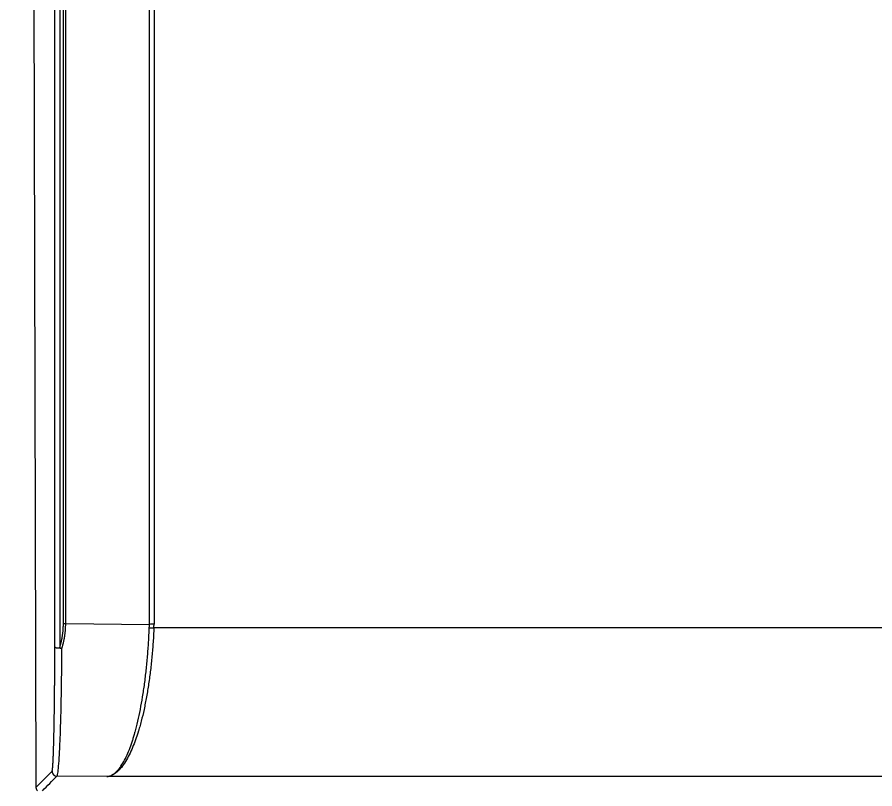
# Model space of a CAD drawing. Header units: millimetres. Extents: x 2433 to 4809, y -10272 to -6912.
# Drawn here: x 2935.1 to 3023.9, y -9217.3 to -9137.4 of the extents above; entities that cross this region are included whole.
import ezdxf

# ---------------------------------------------------------------- set-up
doc = ezdxf.new("R2010")
doc.units = ezdxf.units.MM
doc.layers.add('DIM', color=3, linetype='Continuous', lineweight=13)
doc.styles.add('ARIAL', font='arial.ttf')
doc.dimstyles.get("Standard").update_dxf_attribs({"dimtxt": 15, "dimasz": 15, "dimexe": 0.18, "dimexo": 0.0625, "dimgap": 4, "dimtad": 0, "dimtih": 1, "dimtoh": 1, "dimdec": 1, "dimdsep": 46, "dimtxsty": 'ARIAL', "dimcen": 0, "dimclrd": 3, "dimclre": 3, "dimclrt": 3, "dimadec": 0, "dimazin": 0, "dimtfac": 1, "dimtdec": 1, "dimtofl": 0, "dimtmove": 0, "dimatfit": 3, "dimfxl": 1, "dimtolj": 1, "dimtzin": 0, "dimarcsym": 0})

# ---------------------------------------------------------------- blocks, each defined once
blk = doc.blocks.new('*D48')
at = {"layer": 'Defpoints', "color": 0, "transparency": 16777216}
for p in [(3000.949, -9085.717), (2885.508, -9228.717), (3000.949, -9228.717)]:
    blk.add_point(p, dxfattribs=at)
at = {"layer": 'DIM', "color": 3, "lineweight": -2, "transparency": 16777216}
for p, q in [((3000.887, -9085.717), (2885.328, -9085.717)), ((2885.508, -9103.717), (2885.508, -9143.021)), ((2885.508, -9210.717), (2885.508, -9171.414)), ((3000.887, -9228.717), (2885.328, -9228.717))]:
    blk.add_line(p, q, dxfattribs=at)
at = {"layer": 'DIM', "color": 3, "transparency": 16777216}
for points in [[(2882.508, -9103.717), (2888.508, -9103.717), (2885.508, -9085.717)], [(2882.508, -9210.717), (2888.508, -9210.717), (2885.508, -9228.717)]]:
    blk.add_solid(points, dxfattribs=at)
at = {"layer": 'DIM', "color": 3, "transparency": 16777216, "insert": (2885.508, -9157.217), "char_height": 18, "attachment_point": 5, "style": 'ARIAL'}
blk.add_mtext('\\A1;143', dxfattribs=at)
blk = doc.blocks.new('*D50')
at = {"layer": 'Defpoints', "color": 0, "transparency": 16777216}
for p in [(2947.999, -9060.136), (2821.654, -9238.717), (2962.033, -9238.717)]:
    blk.add_point(p, dxfattribs=at)
at = {"layer": 'DIM', "color": 3, "lineweight": -2, "transparency": 16777216}
for p, q in [((2947.937, -9060.136), (2821.474, -9060.136)), ((2821.654, -9078.136), (2821.654, -9135.236)), ((2821.654, -9220.717), (2821.654, -9163.617)), ((2961.971, -9238.717), (2821.474, -9238.717))]:
    blk.add_line(p, q, dxfattribs=at)
at = {"layer": 'DIM', "color": 3, "transparency": 16777216}
for points in [[(2818.654, -9078.136), (2824.654, -9078.136), (2821.654, -9060.136)], [(2818.654, -9220.717), (2824.654, -9220.717), (2821.654, -9238.717)]]:
    blk.add_solid(points, dxfattribs=at)
at = {"layer": 'DIM', "color": 3, "transparency": 16777216, "insert": (2821.654, -9149.426), "char_height": 18, "attachment_point": 5, "style": 'ARIAL'}
blk.add_mtext('\\A1;178.5', dxfattribs=at)

msp = doc.modelspace()

# ---------------------------------------------------------------- linework, layer by layer
at = {"linetype": 'Continuous', "lineweight": 18}
for p, q in [((2936.713, -9089.75), (2937.034, -9217.208)), ((2938.991, -9202.647), (2938.991, -9107.63))]:
    msp.add_line(p, q, dxfattribs=at)
at = {"linetype": 'Continuous', "lineweight": 13}
for p, q in [((2939.491, -9107.701), (2939.491, -9202.748)), ((2939.871, -9200.237), (2939.871, -9109.4)), ((2940.112, -9200.228), (2940.112, -9109.391)), ((2948.774, -9200.313), (2948.774, -9118.054)), ((2940.112, -9200.228), (2948.774, -9200.313)), ((3242.185, -9200.676), (2949.248, -9200.676)), ((2937.034, -9217.208), (2938.698, -9215.522)), ((2944.378, -9216.071), (2939.198, -9216.021)), ((3443.621, -9216.071), (2944.378, -9216.071))]:
    msp.add_line(p, q, dxfattribs=at)
for centre, major_axis, start_param, end_param in [((2939.871, -9200.165), (-0.5, 0), 1.570796, 2.073426), ((2949.256, -9200.439), (-1, 0), 4.712389, 5.215019)]:
    msp.add_ellipse(centre, major_axis=major_axis, ratio=0.144536, start_param=start_param, end_param=end_param, dxfattribs=at)
at = {"linetype": 'Continuous', "lineweight": 18}
msp.add_ellipse((2937.534, -9217.207), major_axis=(0.351, 0.356), ratio=0.999699, start_param=2.352313, end_param=3.141593, dxfattribs=at)
at = {"linetype": 'Continuous', "lineweight": 13}
for points in [[(2949.256, -9118.036), (2949.256, -9145.456), (2949.256, -9172.875), (2949.256, -9200.295)], [(2937.706, -9217.533), (2938.204, -9217.029), (2938.701, -9216.525), (2939.198, -9216.021)], [(2938.698, -9215.522), (2938.698, -9215.581), (2938.72, -9215.708), (2938.835, -9215.886), (2939.012, -9216), (2939.139, -9216.021), (2939.198, -9216.021)]]:
    msp.add_open_spline(points, degree=3, dxfattribs=at)
at = {"linetype": 'Continuous', "lineweight": 18}
for points, degree in [([(2939.486, -9202.748), (2939.871, -9201.532), (2939.871, -9200.237)], 2), ([(2948.768, -9200.674), (2948.773, -9200.553), (2948.775, -9200.433), (2948.774, -9200.313)], 3)]:
    msp.add_open_spline(points, degree=degree, dxfattribs=at)
at = {"linetype": 'Continuous', "lineweight": 13}
for points, weights in [([(2939.724, -9202.78), (2939.981, -9201.944), (2940.11, -9201.091), (2940.112, -9200.228)], [1.00000005568, 1.00000005377, 1.00000005322, 1.00000005404]), ([(2948.768, -9200.674), (2948.916, -9200.668), (2949.079, -9200.669), (2949.248, -9200.676)], [0.999999999611, 0.979158724185, 0.979158724593, 1.00000000083]), ([(2949.248, -9200.676), (2949.253, -9200.549), (2949.256, -9200.422), (2949.256, -9200.295)], [1.00000000083, 1.00000000084, 1.00000000084, 1.00000000084])]:
    msp.add_rational_spline(points, weights, degree=3, dxfattribs=at)
at = {"linetype": 'Continuous', "lineweight": 18}
for points, degree, knots in [([(2944.378, -9216.071), (2944.541, -9216.06), (2944.702, -9216.011), (2945.014, -9215.852), (2945.166, -9215.741), (2945.459, -9215.468), (2945.6, -9215.306), (2945.87, -9214.942), (2945.998, -9214.74), (2946.243, -9214.305), (2946.358, -9214.073), (2946.577, -9213.587), (2946.68, -9213.334), (2946.874, -9212.816), (2946.964, -9212.551), (2947.092, -9212.15), (2947.133, -9212.015), (2947.193, -9211.814), (2947.222, -9211.713), (2947.256, -9211.595), (2947.272, -9211.536), (2947.281, -9211.507), (2947.285, -9211.492), (2947.287, -9211.485), (2947.288, -9211.481), (2947.288, -9211.479), (2947.288, -9211.478), (2947.289, -9211.478), (2947.289, -9211.478), (2947.289, -9211.477), (2947.289, -9211.477), (2947.39, -9211.113), (2947.487, -9210.733), (2947.672, -9209.943), (2947.76, -9209.534), (2947.926, -9208.691), (2948.005, -9208.258), (2948.15, -9207.371), (2948.218, -9206.917), (2948.343, -9205.995), (2948.4, -9205.525), (2948.503, -9204.575), (2948.549, -9204.095), (2948.63, -9203.126), (2948.665, -9202.638), (2948.724, -9201.657), (2948.749, -9201.166), (2948.768, -9200.674)], 3, [0, 0, 0, 0, 0.0625, 0.0625, 0.125, 0.125, 0.1875, 0.1875, 0.25, 0.25, 0.3125, 0.3125, 0.375, 0.375, 0.4375, 0.4375, 0.46875, 0.46875, 0.484375, 0.492188, 0.496094, 0.498047, 0.499023, 0.499512, 0.499756, 0.499878, 0.499939, 0.499969, 0.499985, 0.499985, 0.5, 0.5, 0.5625, 0.5625, 0.625, 0.625, 0.6875, 0.6875, 0.75, 0.75, 0.8125, 0.8125, 0.875, 0.875, 0.9375, 0.9375, 1, 1, 1, 1]), ([(2949.248, -9200.676), (2949.225, -9201.167), (2949.197, -9201.659), (2949.128, -9202.638), (2949.088, -9203.126), (2948.997, -9204.095), (2948.946, -9204.575), (2948.832, -9205.525), (2948.769, -9205.994), (2948.633, -9206.917), (2948.559, -9207.37), (2948.399, -9208.257), (2948.314, -9208.691), (2948.132, -9209.534), (2948.035, -9209.943), (2947.881, -9210.536), (2947.828, -9210.73), (2947.747, -9211.015), (2947.706, -9211.156), (2947.657, -9211.318), (2947.633, -9211.399), (2947.62, -9211.439), (2947.614, -9211.459), (2947.611, -9211.469), (2947.609, -9211.474), (2947.609, -9211.476), (2947.608, -9211.478), (2947.608, -9211.478), (2947.608, -9211.478), (2947.608, -9211.479), (2947.608, -9211.479), (2947.525, -9211.744), (2947.436, -9212.01), (2947.244, -9212.541), (2947.142, -9212.804), (2946.925, -9213.32), (2946.81, -9213.573), (2946.566, -9214.058), (2946.438, -9214.291), (2946.169, -9214.727), (2946.028, -9214.931), (2945.733, -9215.298), (2945.579, -9215.461), (2945.258, -9215.737), (2945.091, -9215.849), (2944.744, -9216.011), (2944.564, -9216.06), (2944.378, -9216.071)], 3, [0, 0, 0, 0, 0.0625, 0.0625, 0.125, 0.125, 0.1875, 0.1875, 0.25, 0.25, 0.3125, 0.3125, 0.375, 0.375, 0.4375, 0.4375, 0.46875, 0.46875, 0.484375, 0.492187, 0.496094, 0.498047, 0.499023, 0.499512, 0.499756, 0.499878, 0.499939, 0.499969, 0.499985, 0.499985, 0.5, 0.5, 0.5625, 0.5625, 0.625, 0.625, 0.6875, 0.6875, 0.75, 0.75, 0.8125, 0.8125, 0.875, 0.875, 0.9375, 0.9375, 1, 1, 1, 1]), ([(2938.698, -9215.522), (2938.758, -9215.43), (2938.809, -9214.425), (2938.833, -9213.928), (2938.856, -9213.2), (2938.879, -9212.484), (2938.898, -9211.588), (2938.917, -9210.714), (2938.933, -9209.692), (2938.948, -9208.682), (2938.96, -9207.493), (2938.984, -9205.163), (2938.991, -9202.647)], 2, [0, 0, 0, 0.25, 0.25, 0.375, 0.375, 0.5, 0.5, 0.625, 0.625, 0.75, 0.75, 1, 1, 1]), ([(2938.991, -9202.647), (2938.991, -9202.648), (2938.991, -9202.649), (2938.992, -9202.651), (2938.992, -9202.653), (2938.994, -9202.655), (2938.995, -9202.657), (2938.996, -9202.659), (2938.998, -9202.661), (2939, -9202.663), (2939.002, -9202.665), (2939.005, -9202.667), (2939.008, -9202.669), (2939.01, -9202.671), (2939.014, -9202.674), (2939.017, -9202.676), (2939.021, -9202.678), (2939.025, -9202.68), (2939.029, -9202.683), (2939.033, -9202.685), (2939.038, -9202.687), (2939.042, -9202.69), (2939.047, -9202.692), (2939.053, -9202.695), (2939.058, -9202.697), (2939.064, -9202.7), (2939.069, -9202.702), (2939.075, -9202.705), (2939.082, -9202.707), (2939.088, -9202.71), (2939.095, -9202.712), (2939.102, -9202.715), (2939.109, -9202.717), (2939.116, -9202.72), (2939.123, -9202.723), (2939.131, -9202.725), (2939.138, -9202.728), (2939.146, -9202.73), (2939.153, -9202.732), (2939.162, -9202.734), (2939.171, -9202.736), (2939.181, -9202.737), (2939.192, -9202.739), (2939.204, -9202.74), (2939.217, -9202.741), (2939.231, -9202.742), (2939.246, -9202.743), (2939.262, -9202.743), (2939.279, -9202.743), (2939.3, -9202.743), (2939.324, -9202.743), (2939.35, -9202.743), (2939.374, -9202.743), (2939.397, -9202.743), (2939.418, -9202.744), (2939.438, -9202.744), (2939.456, -9202.745), (2939.472, -9202.746), (2939.482, -9202.747), (2939.486, -9202.748)], 3, [0, 0, 0, 0, 0.014241, 0.028483, 0.042727, 0.056972, 0.071218, 0.085467, 0.099718, 0.113971, 0.128226, 0.142483, 0.156744, 0.171007, 0.185273, 0.199543, 0.213815, 0.228091, 0.242371, 0.256654, 0.270942, 0.285233, 0.299529, 0.313829, 0.328133, 0.342443, 0.356757, 0.371076, 0.385401, 0.39973, 0.414066, 0.428407, 0.442753, 0.457106, 0.471465, 0.48583, 0.500201, 0.51272, 0.526318, 0.541002, 0.556782, 0.573661, 0.591647, 0.610742, 0.630949, 0.652273, 0.674714, 0.698276, 0.72296, 0.748767, 0.786489, 0.821745, 0.854539, 0.884875, 0.912761, 0.938204, 0.961214, 0.981806, 1, 1, 1, 1]), ([(2939.486, -9202.748), (2939.487, -9202.748), (2939.49, -9202.748), (2939.494, -9202.749), (2939.499, -9202.75), (2939.505, -9202.751), (2939.511, -9202.753), (2939.517, -9202.754), (2939.524, -9202.756), (2939.532, -9202.758), (2939.54, -9202.761), (2939.548, -9202.763), (2939.557, -9202.766), (2939.567, -9202.768), (2939.577, -9202.77), (2939.587, -9202.772), (2939.597, -9202.773), (2939.609, -9202.774), (2939.622, -9202.775), (2939.635, -9202.776), (2939.648, -9202.777), (2939.66, -9202.778), (2939.67, -9202.778), (2939.68, -9202.778), (2939.689, -9202.779), (2939.696, -9202.779), (2939.703, -9202.779), (2939.709, -9202.779), (2939.714, -9202.78), (2939.718, -9202.78), (2939.721, -9202.78), (2939.723, -9202.78), (2939.724, -9202.78)], 3, [0, 0, 0, 0, 0.014986, 0.032214, 0.051719, 0.073525, 0.097652, 0.124116, 0.152932, 0.184112, 0.217665, 0.253599, 0.292901, 0.33281, 0.373368, 0.414616, 0.45659, 0.499326, 0.560098, 0.617022, 0.670083, 0.719274, 0.764597, 0.806056, 0.843659, 0.877419, 0.907348, 0.93346, 0.955769, 0.974287, 0.989027, 1, 1, 1, 1]), ([(2939.198, -9216.021), (2939.229, -9216.002), (2939.292, -9215.805), (2939.351, -9215.304), (2939.409, -9214.661), (2939.437, -9214.268), (2939.49, -9213.347), (2939.515, -9212.818), (2939.562, -9211.636), (2939.584, -9210.982), (2939.624, -9209.57), (2939.641, -9208.811), (2939.673, -9207.21), (2939.686, -9206.367), (2939.709, -9204.617), (2939.718, -9203.709), (2939.724, -9202.78)], 3, [0, 0, 0, 0, 0.125, 0.25, 0.25, 0.375, 0.375, 0.5, 0.5, 0.625, 0.625, 0.75, 0.75, 0.875, 0.875, 1, 1, 1, 1])]:
    msp.add_open_spline(points, degree=degree, knots=knots, dxfattribs=at)

# ---------------------------------------------------------------- dimensions: what is measured, and where the dimension line sits
at = {"layer": 'DIM', "color": 3}
dim = msp.add_linear_dim(base=(2821.654, -9238.717), p1=(2947.999, -9060.136), p2=(2962.033, -9238.717), angle=90, text='178.5', dimstyle='Standard', override={"dimtxt": 18, "dimasz": 18, "dimgap": 5}, dxfattribs=at)
dim.commit()
dim.dimension.update_dxf_attribs({"geometry": '*D50', "text_midpoint": (2821.654, -9149.426)})
dim = msp.add_linear_dim(base=(2885.508, -9228.717), p1=(3000.949, -9085.717), p2=(3000.949, -9228.717), angle=90, dimstyle='Standard', override={"dimtxt": 18, "dimasz": 18, "dimgap": 5}, dxfattribs=at)
dim.commit()
dim.dimension.update_dxf_attribs({"geometry": '*D48', "text_midpoint": (2885.508, -9157.217)})

doc.saveas('drawing.dxf')
